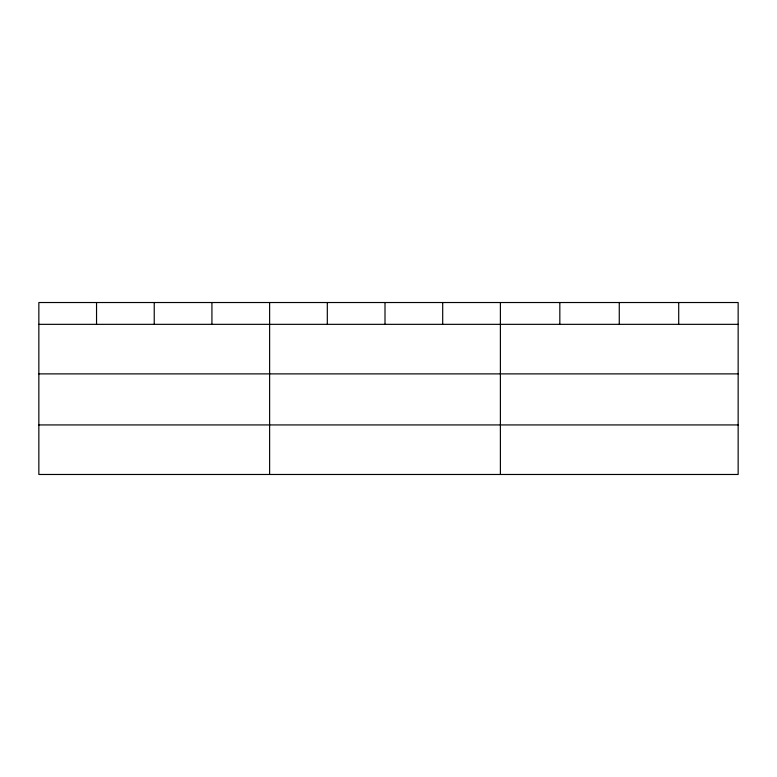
<?xml version="1.0" encoding="UTF-8"?>
<svg xmlns="http://www.w3.org/2000/svg" width="777" height="777" viewBox="0 0 777 777"><rect width="100%" height="100%" fill="white"/><g stroke="black" fill="none" stroke-linecap="round" stroke-linejoin="round"><path stroke-width="1.17" d="M738.15 373.883L738.15 302.525L38.85 302.525L38.85 474.475L738.15 474.475L738.15 373.883L38.85 373.883M38.85 324.339L738.15 324.339M38.85 424.932L738.15 424.932M678.709 302.525L678.709 324.339M619.269 302.525L619.269 324.339M559.828 302.525L559.828 324.339M500.388 302.525L500.388 474.475M442.696 302.525L442.696 324.339M385.003 302.525L385.003 324.339M327.311 302.525L327.311 324.339M269.619 302.525L269.619 474.475M211.927 302.525L211.927 324.339M154.234 302.525L154.234 324.339M96.542 302.525L96.542 324.339"/></g></svg>
